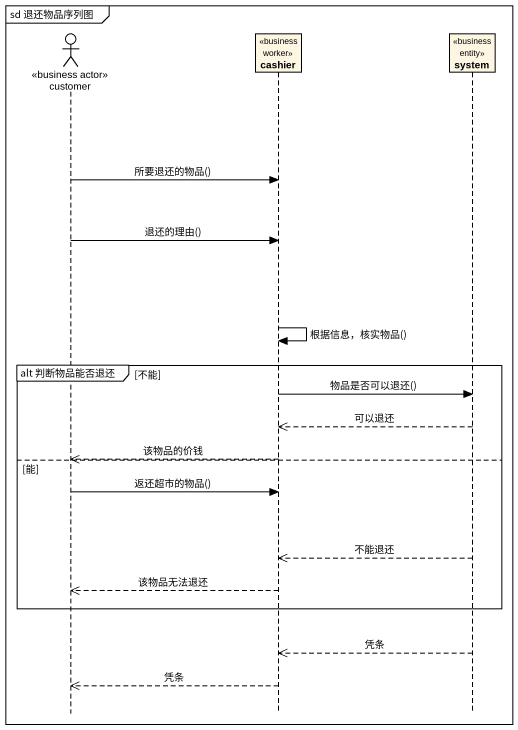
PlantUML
@startuml
mainframe sd 退还物品序列图
hide footbox
actor customer <<business actor>>
participant cashier <<business worker>>
participant system <<business entity>>

customer -> cashier : 所要退还的物品()
customer -> cashier : 退还的理由()
cashier -> cashier : 根据信息，核实物品()
group alt 判断物品能否退还 [不能]
  cashier -> system : 物品是否可以退还()
  system -->> cashier : 可以退还
  cashier -->> customer : 该物品的价钱
else 能
  customer -> cashier : 返还超市的物品()
  system -->> cashier : 不能退还
  cashier -->> customer : 该物品无法退还
end
system -->> cashier : 凭条
cashier -->> customer : 凭条
@enduml
